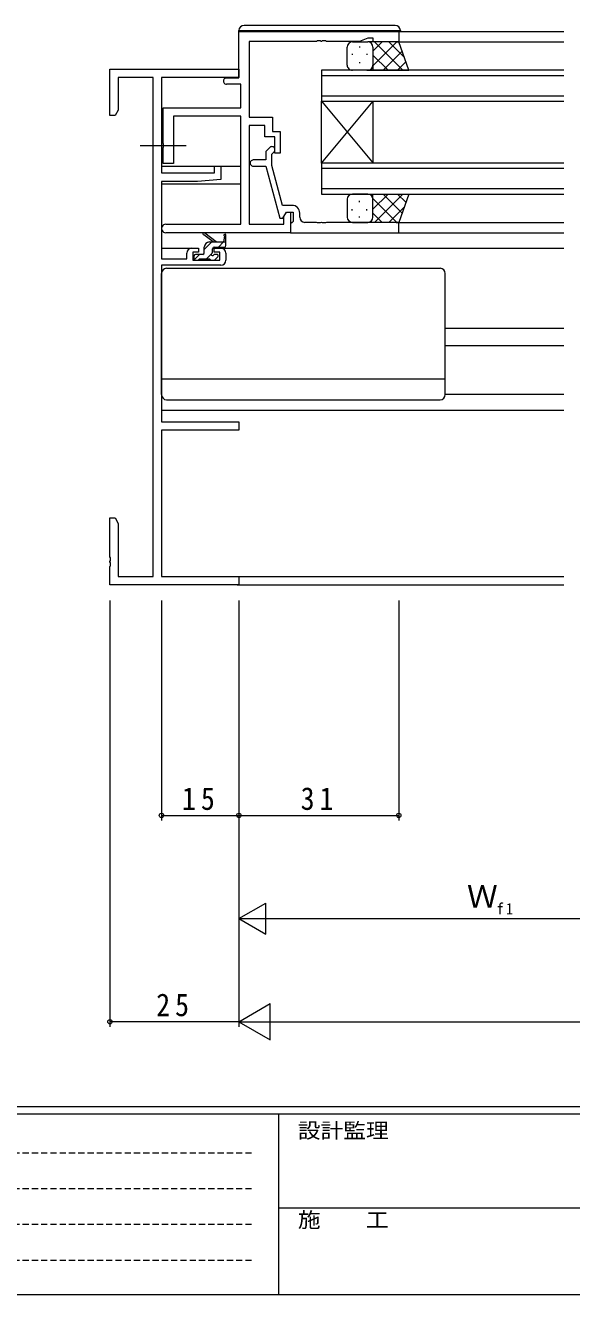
# Model space of a CAD drawing. Units: millimetres on the paper. Extents: x -420 to 373, y -297 to 267.
# Drawn here: x -209.2 to -103.3, y -297 to -50.9 of the extents above; entities that cross this region are included whole.
import ezdxf
from ezdxf.enums import TextEntityAlignment as Align

# ---------------------------------------------------------------- set-up
doc = ezdxf.new("R2010")
doc.units = ezdxf.units.MM
doc.linetypes.add('CHAIN2', pattern=[12, 9, -1, 1, -1])
doc.linetypes.add('DASHED1', pattern=[1.8, 1.2, -0.6])
for name, color, linetype, lineweight in [('0-1_YKK_ZWAK', 7, 'Continuous', 9), ('0-3_YKK_11', 7, 'Continuous', 9), ('0-4_YKK_12', 2, 'Continuous', 9), ('0-5_YKK_13', 4, 'Continuous', 9), ('0-7_YKK_D', 6, 'Continuous', 9)]:
    doc.layers.add(name, color=color, linetype=linetype, lineweight=lineweight)
doc.styles.add('ＭＳ ゴシック', font='')
doc.styles.get('ＭＳ ゴシック').set_extended_font_data('MS Gothic')

msp = doc.modelspace()

# ---------------------------------------------------------------- linework, layer by layer
at = {"layer": '0-1_YKK_ZWAK'}
for p, q in [((352.3, -260.6), (-417.7, -260.6)), ((314.5, -262), (-417.7, -262)), ((-160.1, -262), (-160.1, -297)), ((-160.1, -280.199), (-31.3, -280.199)), ((-417.7, -297), (314.5, -297))]:
    msp.add_line(p, q, dxfattribs=at)
at = {"layer": '0-1_YKK_ZWAK', "linetype": 'DASHED1'}
for p, q in [((-413.101, -269.512), (-164.909, -269.512)), ((-413.101, -276.441), (-164.909, -276.441)), ((-413.101, -283.37), (-164.909, -283.37)), ((-413.101, -290.298), (-164.909, -290.298))]:
    msp.add_line(p, q, dxfattribs=at)
at = {"layer": '0-3_YKK_11'}
for p, q in [((-167.767, -61.08), (-167.767, -52.08)), ((-167.767, -52.08), (-136.767, -52.08)), ((-165.767, -53.98), (-165.767, -68.68)), ((-152.726, -53.98), (-165.767, -53.98)), ((-152.542, -53.86), (-152.726, -53.98)), ((-151.992, -53.86), (-152.542, -53.86)), ((-151.809, -53.98), (-151.992, -53.86)), ((-151.726, -53.98), (-151.809, -53.98)), ((-151.542, -53.86), (-151.726, -53.98)), ((-150.992, -53.86), (-151.542, -53.86)), ((-150.809, -53.98), (-150.992, -53.86)), ((-144.416, -53.98), (-150.809, -53.98)), ((-142.767, -53.38), (-144.416, -53.98)), ((-141.767, -53.38), (-142.767, -53.38)), ((-141.767, -54.08), (-141.767, -53.38)), ((-136.767, -54.08), (-141.767, -54.08)), ((-136.767, -52.08), (-136.767, -54.08)), ((-192.768, -59.38), (-167.768, -59.38)), ((-192.768, -68.38), (-192.768, -59.38)), ((-191.138, -61.01), (-191.138, -67.289)), ((-184.398, -61.01), (-191.138, -61.01)), ((-184.398, -157.75), (-184.398, -61.01)), ((-182.768, -61.01), (-182.768, -79.48)), ((-167.768, -61.01), (-182.768, -61.01)), ((-170.167, -61.08), (-167.767, -61.08)), ((-167.768, -59.38), (-167.768, -61.01)), ((-167.397, -62.28), (-170.167, -62.28)), ((-167.397, -66.88), (-167.397, -62.28)), ((-191.768, -68.38), (-192.768, -68.38)), ((-191.138, -67.289), (-191.768, -68.38)), ((-182.467, -66.88), (-167.397, -66.88)), ((-182.467, -73.722), (-182.467, -66.88)), ((-180.467, -68.51), (-180.467, -77.68)), ((-167.397, -68.51), (-180.467, -68.51)), ((-167.397, -89.45), (-167.397, -68.51)), ((-165.767, -68.68), (-161.267, -68.68)), ((-161.267, -68.68), (-161.267, -71.48)), ((-165.767, -70.31), (-165.767, -89.45)), ((-162.767, -70.31), (-165.767, -70.31)), ((-162.767, -72.48), (-162.767, -70.31)), ((-182.347, -73.905), (-182.467, -73.722)), ((-160.767, -72.48), (-162.767, -72.48)), ((-161.267, -71.48), (-159.767, -71.48)), ((-160.767, -75.68), (-160.767, -72.48)), ((-159.767, -71.48), (-159.767, -75.68)), ((-182.467, -74.638), (-182.347, -74.455)), ((-182.467, -77.68), (-182.467, -74.638)), ((-182.347, -74.455), (-182.347, -73.905)), ((-161.792, -74.556), (-162.567, -75.331)), ((-162.567, -75.331), (-162.567, -76.98)), ((-161.367, -75.828), (-160.943, -75.404)), ((-161.367, -78.019), (-161.367, -75.828)), ((-159.767, -75.68), (-160.767, -75.68)), ((-180.467, -77.68), (-182.467, -77.68)), ((-172.468, -78.18), (-171.268, -78.18)), ((-172.468, -79.48), (-172.468, -78.18)), ((-171.268, -78.18), (-171.268, -80.786)), ((-162.567, -76.98), (-164.967, -76.98)), ((-164.967, -78.18), (-162.567, -78.18)), ((-162.567, -78.18), (-159.86, -88.28)), ((-159.288, -85.78), (-161.367, -78.019)), ((-182.768, -79.48), (-172.468, -79.48)), ((-182.768, -81.18), (-182.768, -96.18)), ((-175.768, -81.18), (-182.768, -81.18)), ((-171.268, -80.786), (-175.768, -81.18)), ((-157.467, -85.78), (-159.288, -85.78)), ((-159.86, -88.28), (-159.26, -88.28)), ((-159.26, -88.28), (-158.567, -87.08)), ((-159.067, -87.946), (-158.567, -87.08)), ((-159.067, -89.45), (-159.067, -87.946)), ((-158.567, -87.08), (-157.267, -87.08)), ((-158.567, -87.08), (-157.767, -87.08)), ((-157.767, -87.08), (-157.767, -91.08)), ((-157.267, -87.08), (-157.267, -88.88)), ((-155.967, -88.08), (-155.967, -87.28)), ((-181.952, -89.45), (-167.397, -89.45)), ((-165.767, -89.45), (-159.067, -89.45)), ((-157.467, -89.08), (-157.767, -89.38)), ((-157.767, -89.38), (-157.767, -91.08)), ((-157.267, -88.88), (-157.467, -89.08)), ((-152.726, -89.08), (-154.967, -89.08)), ((-152.542, -89.2), (-152.726, -89.08)), ((-151.992, -89.2), (-152.542, -89.2)), ((-151.809, -89.08), (-151.992, -89.2)), ((-151.726, -89.08), (-151.809, -89.08)), ((-151.542, -89.2), (-151.726, -89.08)), ((-150.992, -89.2), (-151.542, -89.2)), ((-150.809, -89.08), (-150.992, -89.2)), ((-136.767, -89.08), (-150.809, -89.08)), ((-136.767, -91.08), (-136.767, -89.08)), ((-157.767, -91.08), (-181.952, -91.08)), ((-157.767, -91.08), (-136.767, -91.08)), ((-177.868, -96.18), (-177.868, -95.08)), ((-176.868, -94.08), (-175.568, -94.08)), ((-176.668, -94.88), (-176.668, -96.38)), ((-175.568, -94.88), (-176.668, -94.88)), ((-175.568, -94.08), (-175.568, -94.88)), ((-172.568, -94.08), (-171.268, -94.08)), ((-172.568, -94.88), (-172.568, -94.08)), ((-171.468, -94.88), (-172.568, -94.88)), ((-171.468, -96.38), (-171.468, -94.88)), ((-170.268, -95.08), (-170.268, -96.38)), ((-182.768, -96.18), (-177.868, -96.18)), ((-182.768, -97.38), (-182.768, -127.75)), ((-171.268, -97.38), (-182.768, -97.38)), ((-176.668, -96.38), (-171.468, -96.38)), ((-182.768, -127.75), (-167.768, -127.75)), ((-167.768, -127.75), (-167.768, -129.38)), ((-182.768, -129.38), (-182.768, -157.75)), ((-167.768, -129.38), (-182.768, -129.38)), ((-192.768, -146.38), (-191.768, -146.38)), ((-192.768, -153.922), (-192.768, -146.38)), ((-191.768, -146.38), (-191.138, -147.471)), ((-191.138, -147.471), (-191.138, -157.75)), ((-192.648, -154.105), (-192.768, -153.922)), ((-192.768, -154.838), (-192.648, -154.655)), ((-192.768, -154.922), (-192.768, -154.838)), ((-192.648, -155.105), (-192.768, -154.922)), ((-192.648, -154.655), (-192.648, -154.105)), ((-192.768, -155.838), (-192.648, -155.655)), ((-192.768, -159.38), (-192.768, -155.838)), ((-192.648, -155.655), (-192.648, -155.105)), ((-167.768, -159.38), (-192.768, -159.38)), ((-191.138, -157.75), (-184.398, -157.75)), ((-182.768, -157.75), (-167.768, -157.75)), ((-167.768, -157.75), (-167.768, -159.38))]:
    msp.add_line(p, q, dxfattribs=at)
for centre, radius, start, end in [((-170.167, -61.68), 0.6, 89.99998, 270), ((-161.367, -74.98), 0.6, 314.99998, 135), ((-164.967, -77.58), 0.6, 89.99998, 270), ((-157.467, -87.28), 1.5, 0, 89.99998), ((-154.967, -88.08), 1, 180, 269.99998), ((-181.952, -90.265), 0.815, 89.99998, 270), ((-176.868, -95.08), 1, 90, 179.99998), ((-171.268, -95.08), 1, 0, 89.99998), ((-171.268, -96.38), 1, 270, 359.99998)]:
    msp.add_arc(centre, radius, start, end, dxfattribs=at)
at = {"layer": '0-4_YKK_12'}
for p, q in [((-137.268, -54.08), (-104.768, -54.08)), ((-137.068, -52.08), (-104.768, -52.08)), ((-151.767, -59.577), (-151.767, -65.577)), ((-104.768, -59.577), (-151.767, -59.577)), ((-151.767, -60.577), (-104.768, -60.577)), ((-104.768, -64.577), (-151.767, -64.577)), ((-151.767, -65.577), (-141.767, -77.577)), ((-151.767, -77.577), (-141.767, -65.577)), ((-151.767, -77.577), (-151.767, -65.577)), ((-151.767, -65.577), (-104.768, -65.577)), ((-141.767, -77.577), (-141.767, -65.577)), ((-182.768, -78.18), (-167.398, -78.18)), ((-151.767, -77.577), (-151.767, -83.577)), ((-104.768, -77.577), (-151.767, -77.577)), ((-151.767, -78.577), (-104.768, -78.577)), ((-182.768, -81.58), (-167.398, -81.58)), ((-104.768, -82.577), (-151.767, -82.577)), ((-151.767, -83.577), (-104.768, -83.577)), ((-137.268, -89.08), (-104.768, -89.08)), ((-137.068, -91.08), (-104.768, -91.08)), ((-182.768, -94.08), (-176.868, -94.08)), ((-171.268, -94.08), (-104.768, -94.08)), ((-127.768, -109.58), (-104.768, -109.58)), ((-127.768, -112.98), (-104.768, -112.98)), ((-182.768, -125.48), (-104.768, -125.48)), ((-168.068, -157.75), (-104.768, -157.75)), ((-168.068, -159.38), (-104.768, -159.38))]:
    msp.add_line(p, q, dxfattribs=at)
at = {"layer": '0-5_YKK_13'}
for p, q in [((-137.468, -50.88), (-166.768, -50.88)), ((-167.768, -52.804), (-167.768, -51.88)), ((-167.768, -51.88), (-167.268, -51.88)), ((-145.768, -54.08), (-142.768, -54.08)), ((-136.768, -54.08), (-142.768, -54.08)), ((-141.768, -55.872), (-139.976, -54.08)), ((-141.768, -58.701), (-137.147, -54.08)), ((-141.499, -54.08), (-135.999, -59.58)), ((-138.671, -54.08), (-135.71, -57.041)), ((-134.803, -59.58), (-136.768, -54.08)), ((-136.468, -51.88), (-136.468, -52.08)), ((-146.768, -58.58), (-146.768, -55.08)), ((-145.819, -56.415), (-145.819, -56.615)), ((-144.404, -55), (-144.404, -55.2)), ((-142.989, -56.415), (-142.989, -56.615)), ((-141.768, -55.08), (-141.768, -58.68)), ((-141.768, -55.48), (-141.768, -59.58)), ((-139.819, -59.58), (-136.123, -55.884)), ((-144.404, -58.03), (-144.404, -58.23)), ((-141.768, -56.64), (-138.828, -59.58)), ((-136.991, -59.58), (-135.379, -57.968)), ((-142.768, -59.58), (-145.768, -59.58)), ((-142.989, -59.58), (-134.803, -59.58)), ((-141.768, -59.469), (-141.656, -59.58)), ((-142.768, -83.579), (-145.768, -83.579)), ((-142.989, -83.579), (-134.803, -83.579)), ((-141.768, -87.679), (-141.768, -83.579)), ((-141.768, -86.519), (-138.828, -83.579)), ((-141.768, -83.69), (-141.656, -83.579)), ((-141.499, -89.079), (-135.999, -83.579)), ((-139.819, -83.579), (-136.123, -87.275)), ((-136.991, -83.579), (-135.379, -85.191)), ((-134.803, -83.579), (-136.768, -89.079)), ((-146.768, -84.579), (-146.768, -88.079)), ((-144.404, -85.129), (-144.404, -84.929)), ((-141.768, -84.459), (-137.147, -89.079)), ((-141.768, -88.079), (-141.768, -84.479)), ((-138.671, -89.079), (-135.71, -86.118)), ((-145.819, -86.744), (-145.819, -86.544)), ((-144.404, -88.159), (-144.404, -87.959)), ((-142.989, -86.744), (-142.989, -86.544)), ((-141.768, -87.287), (-139.976, -89.079)), ((-145.768, -89.079), (-142.768, -89.079)), ((-136.768, -89.079), (-142.768, -89.079)), ((-172.768, -92.88), (-174.587, -91.479)), ((-172.984, -92.88), (-174.468, -94.364)), ((-172.168, -92.88), (-174.385, -91.197)), ((-173.468, -92.88), (-170.268, -92.88)), ((-170.739, -92.88), (-171.739, -93.88)), ((-170.568, -91.754), (-170.766, -92.88)), ((-170.268, -93.58), (-170.268, -91.581)), ((-176.468, -95.58), (-176.468, -96.08)), ((-175.384, -95.28), (-176.388, -96.284)), ((-174.768, -95.28), (-176.168, -95.28)), ((-174.468, -94.98), (-174.468, -93.88)), ((-173.117, -95.258), (-174.039, -96.18)), ((-172.868, -94.819), (-172.868, -94.18)), ((-172.568, -93.88), (-170.568, -93.88)), ((-172.068, -95.28), (-172.407, -95.28)), ((-172.355, -96.292), (-171.855, -95.792)), ((-181.768, -97.98), (-128.768, -97.98)), ((-176.168, -96.38), (-175.668, -96.38)), ((-175.468, -96.18), (-173.368, -96.18)), ((-173.168, -96.38), (-172.568, -96.38)), ((-182.768, -122.48), (-182.768, -98.98)), ((-127.768, -122.48), (-127.768, -98.98)), ((-182.768, -119.44), (-127.768, -119.44)), ((-104.768, -122.48), (-127.768, -122.48)), ((-181.768, -123.48), (-128.768, -123.48))]:
    msp.add_line(p, q, dxfattribs=at)
at = {"layer": '0-5_YKK_13', "linetype": 'CHAIN2'}
msp.add_line((-186.898, -74.18), (-177.968, -74.18), dxfattribs=at)
at = {"layer": '0-5_YKK_13'}
msp.add_lwpolyline([(-167.268, -51.88), (-136.968, -51.88), (-136.468, -51.88)], dxfattribs=at)
for centre, radius, start, end in [((-166.768, -51.88), 1, 90, 180), ((-137.468, -51.88), 1, 0, 90), ((-145.768, -55.08), 1, 89.99998, 179.99998), ((-142.768, -55.08), 1, 359.99998, 89.99998), ((-142.768, -55.08), 1, 359.99998, 89.99998), ((-145.768, -58.58), 1, 179.99998, 269.99998), ((-142.768, -58.58), 1, 269.99998, 359.99998), ((-142.768, -58.58), 1, 269.99998, 359.99998), ((-145.768, -84.579), 1, 90, 180), ((-142.768, -84.579), 1, 0, 90), ((-142.768, -84.579), 1, 0, 90), ((-145.768, -88.079), 1, 180, 270), ((-142.768, -88.079), 1, 270, 0), ((-142.768, -88.079), 1, 270, 0), ((-174.568, -91.28), 0.2, 24.41711, 264.41711), ((-173.468, -93.88), 1, 90, 180), ((-170.468, -91.581), 0.2, 0, 239.99998), ((-176.168, -95.58), 0.3, 90, 180), ((-174.768, -94.98), 0.3, 270, 0), ((-172.868, -95.28), 0.25, 123.05573, 326.94426), ((-173.168, -94.819), 0.3, 303.05573, 0), ((-172.568, -94.18), 0.3, 90, 180), ((-172.407, -95.58), 0.3, 90, 146.94426), ((-172.068, -95.58), 0.3, 314.99998, 90), ((-170.568, -93.58), 0.3, 270, 0), ((-181.768, -98.98), 1, 90, 180), ((-176.168, -96.08), 0.3, 180, 270), ((-175.668, -96.18), 0.2, 270, 0), ((-173.168, -96.18), 0.2, 180, 270), ((-172.568, -96.08), 0.3, 270, 314.99998), ((-128.768, -98.98), 1, 0, 90), ((-181.768, -122.48), 1, 180, 270), ((-128.768, -122.48), 1, 270, 0)]:
    msp.add_arc(centre, radius, start, end, dxfattribs=at)
at = {"layer": '0-7_YKK_D'}
for p, q in [((-192.768, -162.38), (-192.768, -245.078)), ((-182.768, -162.38), (-182.768, -205.078)), ((-167.768, -162.38), (-167.768, -205.078)), ((-167.768, -162.38), (-167.768, -245.078)), ((-167.768, -162.38), (-167.768, -245.078)), ((-167.768, -162.38), (-167.768, -205.078)), ((-136.768, -162.38), (-136.768, -205.078)), ((-167.768, -187.078), (-167.768, -225.078)), ((-182.768, -204.078), (-167.768, -204.078)), ((-167.768, -204.078), (-136.768, -204.078)), ((-167.768, -224.078), (-162.571, -221.078)), ((-162.571, -227.078), (-162.571, -221.078)), ((-167.768, -224.078), (-157.375, -224.078)), ((-167.768, -224.078), (-162.571, -227.078)), ((-161.768, -224.078), (-75.768, -224.078)), ((-167.768, -244.078), (-161.705, -240.578)), ((-161.705, -247.578), (-161.705, -240.578)), ((-167.768, -244.078), (-192.768, -244.078)), ((-167.768, -244.078), (-155.643, -244.078)), ((-167.768, -244.078), (-161.705, -247.578)), ((-160.768, -244.078), (312.233, -244.078))]:
    msp.add_line(p, q, dxfattribs=at)
for centre in [(-182.768, -204.078), (-167.768, -204.078), (-167.768, -204.078), (-136.768, -204.078), (-192.768, -244.078)]:
    msp.add_circle(centre, 0.425, dxfattribs=at)

# ---------------------------------------------------------------- texts
at = {"layer": '0-1_YKK_ZWAK', "style": 'ＭＳ ゴシック', "width": 1.1}
for s, p in [('設計監理', (-156.331, -267.533)), ('施\u3000\u3000工', (-156.331, -284.854))]:
    msp.add_text(s, height=2.933, dxfattribs=at).set_placement(p, align=Align.BOTTOM_LEFT)
at = {"layer": '0-7_YKK_D', "color": 3, "style": 'ＭＳ ゴシック'}
msp.add_text('Ｗ', height=4.399, dxfattribs=at).set_placement((-123.568, -223.278), align=Align.BOTTOM_LEFT)
at = {"layer": '0-7_YKK_D', "color": 3, "char_height": 4.399, "attachment_point": 7, "style": 'ＭＳ ゴシック'}
for s, insert in [('\\T1.36;\\W0.9;15', (-178.788, -203.078)), ('\\T1.36;\\W0.9;31', (-155.788, -203.078)), ('\\T1.36;\\W0.9;25', (-183.788, -243.078))]:
    msp.add_mtext(s, dxfattribs=dict(at, insert=insert))
at = {"layer": '0-7_YKK_D', "color": 7, "insert": (-117.808, -223.278), "char_height": 2.199, "attachment_point": 7, "style": 'ＭＳ ゴシック'}
msp.add_mtext('\\T1.36;\\W0.9;f1', dxfattribs=at)

doc.saveas('drawing.dxf')
